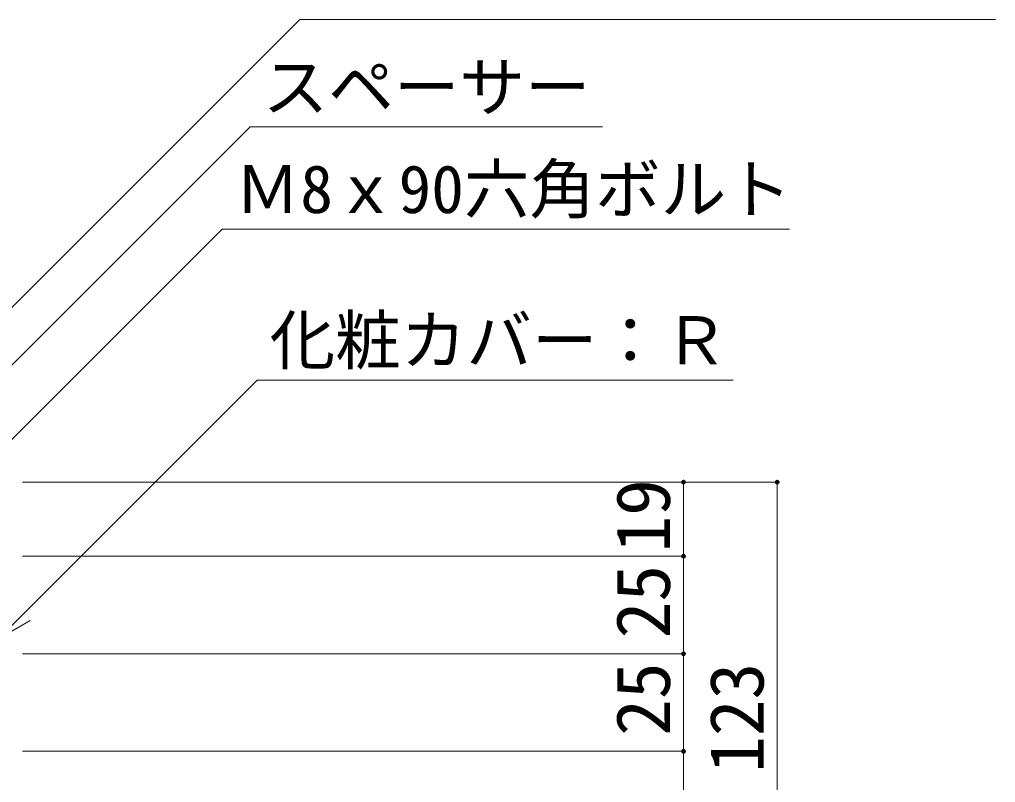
# Model space of a CAD drawing. Units: millimetres, scale not verified. Extents: x -9998 to 10002, y -6925 to 6925.
# Drawn here: x -971 to 592, y -4377 to -3154 of the extents above; entities that cross this region are included whole.
import ezdxf
from ezdxf.enums import TextEntityAlignment as Align

# ---------------------------------------------------------------- set-up
doc = ezdxf.new("R2010")
doc.units = ezdxf.units.MM
doc.header["$LTSCALE"] = 50
for name, color, linetype, lineweight in [('0-4_1-7', 7, 'Continuous', 9), ('0-5_1-8', 4, 'Continuous', 9), ('1-D_3-7', 7, 'Continuous', 9), ('2-9_3-8', 3, 'Continuous', 9)]:
    doc.layers.add(name, color=color, linetype=linetype, lineweight=lineweight)
doc.styles.add('ＭＳ ゴシック', font='')
doc.styles.get('ＭＳ ゴシック').set_extended_font_data('MS Gothic')

msp = doc.modelspace()

# ---------------------------------------------------------------- linework, layer by layer
at = {"layer": '1-D_3-7', "color": 3}
for p, q in [((92.15, -3895.55), (-966.28, -3895.55)), ((242.15, -3895.55), (-966.28, -3895.55)), ((92.15, -3895.55), (92.15, -4014.3)), ((242.15, -3895.55), (242.15, -4664.3)), ((92.15, -4014.3), (-966.28, -4014.3)), ((92.15, -4014.3), (92.15, -4170.55)), ((92.15, -4170.55), (-966.28, -4170.55)), ((92.15, -4170.55), (92.15, -4326.8)), ((92.15, -4326.8), (-966.28, -4326.8)), ((92.15, -4326.8), (92.15, -4664.3))]:
    msp.add_line(p, q, dxfattribs=at)
at = {"layer": '1-D_3-7'}
for points in [[(88.4, -3895.55), (92.15, -3891.8), (92.15, -3895.55)], [(88.41, -3895.32), (92.15, -3891.8), (88.4, -3895.55)], [(88.4, -3895.55), (92.15, -3895.55), (88.43, -3896.02)], [(88.47, -3894.85), (92.15, -3891.8), (88.41, -3895.32)], [(88.43, -3896.02), (92.15, -3895.55), (88.52, -3896.49)], [(88.59, -3894.39), (92.15, -3891.8), (88.47, -3894.85)], [(88.52, -3896.49), (92.15, -3895.55), (88.67, -3896.93)], [(88.76, -3893.96), (92.15, -3891.8), (88.59, -3894.39)], [(88.67, -3896.93), (92.15, -3895.55), (88.87, -3897.36)], [(88.99, -3893.54), (92.15, -3891.8), (88.76, -3893.96)], [(88.87, -3897.36), (92.15, -3895.55), (89.12, -3897.76)], [(89.26, -3893.16), (92.15, -3891.8), (88.99, -3893.54)], [(89.12, -3897.76), (92.15, -3895.55), (89.42, -3898.12)], [(89.59, -3892.82), (92.15, -3891.8), (89.26, -3893.16)], [(89.42, -3898.12), (92.15, -3895.55), (89.76, -3898.44)], [(89.95, -3892.52), (92.15, -3891.8), (89.59, -3892.82)], [(89.76, -3898.44), (92.15, -3895.55), (90.14, -3898.72)], [(90.35, -3892.27), (92.15, -3891.8), (89.95, -3892.52)], [(90.14, -3898.72), (92.15, -3895.55), (90.56, -3898.95)], [(90.77, -3892.07), (92.15, -3891.8), (90.35, -3892.27)], [(90.56, -3898.95), (92.15, -3895.55), (90.99, -3899.12)], [(91.22, -3891.92), (92.15, -3891.8), (90.77, -3892.07)], [(90.99, -3899.12), (92.15, -3895.55), (91.45, -3899.24)], [(91.68, -3891.83), (92.15, -3891.8), (91.22, -3891.92)], [(91.45, -3899.24), (92.15, -3895.55), (91.92, -3899.3)], [(91.92, -3899.3), (92.15, -3895.55), (92.15, -3899.3)], [(92.15, -3891.8), (95.87, -3895.08), (92.15, -3895.55)], [(92.15, -3891.8), (95.78, -3894.62), (95.87, -3895.08)], [(92.15, -3891.8), (95.64, -3894.17), (95.78, -3894.62)], [(92.15, -3891.8), (95.44, -3893.75), (95.64, -3894.17)], [(92.15, -3891.8), (95.19, -3893.35), (95.44, -3893.75)], [(92.15, -3891.8), (94.89, -3892.99), (95.19, -3893.35)], [(92.15, -3891.8), (94.54, -3892.66), (94.89, -3892.99)], [(92.15, -3891.8), (94.16, -3892.39), (94.54, -3892.66)], [(92.15, -3891.8), (93.75, -3892.16), (94.16, -3892.39)], [(92.15, -3891.8), (93.31, -3891.99), (93.75, -3892.16)], [(92.15, -3891.8), (92.85, -3891.87), (93.31, -3891.99)], [(92.15, -3891.8), (92.39, -3891.81), (92.85, -3891.87)], [(92.15, -3895.55), (95.87, -3895.08), (95.9, -3895.55)], [(92.15, -3895.55), (92.62, -3899.27), (92.15, -3899.3)], [(92.15, -3895.55), (93.08, -3899.18), (92.62, -3899.27)], [(92.15, -3895.55), (93.53, -3899.04), (93.08, -3899.18)], [(92.15, -3895.55), (93.96, -3898.84), (93.53, -3899.04)], [(92.15, -3895.55), (94.36, -3898.59), (93.96, -3898.84)], [(92.15, -3895.55), (94.72, -3898.29), (94.36, -3898.59)], [(92.15, -3895.55), (95.04, -3897.94), (94.72, -3898.29)], [(92.15, -3895.55), (95.32, -3897.56), (95.04, -3897.94)], [(92.15, -3895.55), (95.55, -3897.15), (95.32, -3897.56)], [(92.15, -3895.55), (95.72, -3896.71), (95.55, -3897.15)], [(92.15, -3895.55), (95.84, -3896.26), (95.72, -3896.71)], [(92.15, -3895.55), (95.89, -3895.79), (95.84, -3896.26)], [(92.15, -3895.55), (95.9, -3895.55), (95.89, -3895.79)], [(238.4, -3895.55), (242.15, -3891.8), (242.15, -3895.55)], [(238.41, -3895.32), (242.15, -3891.8), (238.4, -3895.55)], [(238.4, -3895.55), (242.15, -3895.55), (238.43, -3896.02)], [(238.47, -3894.85), (242.15, -3891.8), (238.41, -3895.32)], [(238.43, -3896.02), (242.15, -3895.55), (238.52, -3896.49)], [(238.59, -3894.39), (242.15, -3891.8), (238.47, -3894.85)], [(238.52, -3896.49), (242.15, -3895.55), (238.67, -3896.93)], [(238.76, -3893.96), (242.15, -3891.8), (238.59, -3894.39)], [(238.67, -3896.93), (242.15, -3895.55), (238.87, -3897.36)], [(238.99, -3893.54), (242.15, -3891.8), (238.76, -3893.96)], [(238.87, -3897.36), (242.15, -3895.55), (239.12, -3897.76)], [(239.26, -3893.16), (242.15, -3891.8), (238.99, -3893.54)], [(239.12, -3897.76), (242.15, -3895.55), (239.42, -3898.12)], [(239.59, -3892.82), (242.15, -3891.8), (239.26, -3893.16)], [(239.42, -3898.12), (242.15, -3895.55), (239.76, -3898.44)], [(239.95, -3892.52), (242.15, -3891.8), (239.59, -3892.82)], [(239.76, -3898.44), (242.15, -3895.55), (240.14, -3898.72)], [(240.35, -3892.27), (242.15, -3891.8), (239.95, -3892.52)], [(240.14, -3898.72), (242.15, -3895.55), (240.56, -3898.95)], [(240.77, -3892.07), (242.15, -3891.8), (240.35, -3892.27)], [(240.56, -3898.95), (242.15, -3895.55), (240.99, -3899.12)], [(241.22, -3891.92), (242.15, -3891.8), (240.77, -3892.07)], [(240.99, -3899.12), (242.15, -3895.55), (241.45, -3899.24)], [(241.68, -3891.83), (242.15, -3891.8), (241.22, -3891.92)], [(241.45, -3899.24), (242.15, -3895.55), (241.92, -3899.3)], [(241.92, -3899.3), (242.15, -3895.55), (242.15, -3899.3)], [(242.15, -3891.8), (245.87, -3895.08), (242.15, -3895.55)], [(242.15, -3891.8), (245.78, -3894.62), (245.87, -3895.08)], [(242.15, -3891.8), (245.64, -3894.17), (245.78, -3894.62)], [(242.15, -3891.8), (245.44, -3893.75), (245.64, -3894.17)], [(242.15, -3891.8), (245.19, -3893.35), (245.44, -3893.75)], [(242.15, -3891.8), (244.89, -3892.99), (245.19, -3893.35)], [(242.15, -3891.8), (244.54, -3892.66), (244.89, -3892.99)], [(242.15, -3891.8), (244.16, -3892.39), (244.54, -3892.66)], [(242.15, -3891.8), (243.75, -3892.16), (244.16, -3892.39)], [(242.15, -3891.8), (243.31, -3891.99), (243.75, -3892.16)], [(242.15, -3891.8), (242.85, -3891.87), (243.31, -3891.99)], [(242.15, -3891.8), (242.39, -3891.81), (242.85, -3891.87)], [(242.15, -3895.55), (245.87, -3895.08), (245.9, -3895.55)], [(242.15, -3895.55), (242.62, -3899.27), (242.15, -3899.3)], [(242.15, -3895.55), (243.08, -3899.18), (242.62, -3899.27)], [(242.15, -3895.55), (243.53, -3899.04), (243.08, -3899.18)], [(242.15, -3895.55), (243.96, -3898.84), (243.53, -3899.04)], [(242.15, -3895.55), (244.36, -3898.59), (243.96, -3898.84)], [(242.15, -3895.55), (244.72, -3898.29), (244.36, -3898.59)], [(242.15, -3895.55), (245.04, -3897.94), (244.72, -3898.29)], [(242.15, -3895.55), (245.32, -3897.56), (245.04, -3897.94)], [(242.15, -3895.55), (245.55, -3897.15), (245.32, -3897.56)], [(242.15, -3895.55), (245.72, -3896.71), (245.55, -3897.15)], [(242.15, -3895.55), (245.84, -3896.26), (245.72, -3896.71)], [(242.15, -3895.55), (245.89, -3895.79), (245.84, -3896.26)], [(242.15, -3895.55), (245.9, -3895.55), (245.89, -3895.79)], [(88.4, -4014.3), (92.15, -4010.55), (92.15, -4014.3)], [(88.41, -4014.07), (92.15, -4010.55), (88.4, -4014.3)], [(88.4, -4014.3), (92.15, -4014.3), (88.43, -4014.77)], [(88.47, -4013.6), (92.15, -4010.55), (88.41, -4014.07)], [(88.43, -4014.77), (92.15, -4014.3), (88.52, -4015.24)], [(88.59, -4013.14), (92.15, -4010.55), (88.47, -4013.6)], [(88.52, -4015.24), (92.15, -4014.3), (88.67, -4015.68)], [(88.76, -4012.71), (92.15, -4010.55), (88.59, -4013.14)], [(88.67, -4015.68), (92.15, -4014.3), (88.87, -4016.11)], [(88.99, -4012.29), (92.15, -4010.55), (88.76, -4012.71)], [(88.87, -4016.11), (92.15, -4014.3), (89.12, -4016.51)], [(89.26, -4011.91), (92.15, -4010.55), (88.99, -4012.29)], [(89.12, -4016.51), (92.15, -4014.3), (89.42, -4016.87)], [(89.59, -4011.57), (92.15, -4010.55), (89.26, -4011.91)], [(89.42, -4016.87), (92.15, -4014.3), (89.76, -4017.19)], [(89.95, -4011.27), (92.15, -4010.55), (89.59, -4011.57)], [(89.76, -4017.19), (92.15, -4014.3), (90.14, -4017.47)], [(90.35, -4011.02), (92.15, -4010.55), (89.95, -4011.27)], [(90.14, -4017.47), (92.15, -4014.3), (90.56, -4017.7)], [(90.77, -4010.82), (92.15, -4010.55), (90.35, -4011.02)], [(90.56, -4017.7), (92.15, -4014.3), (90.99, -4017.87)], [(91.22, -4010.67), (92.15, -4010.55), (90.77, -4010.82)], [(90.99, -4017.87), (92.15, -4014.3), (91.45, -4017.99)], [(91.68, -4010.58), (92.15, -4010.55), (91.22, -4010.67)], [(91.45, -4017.99), (92.15, -4014.3), (91.92, -4018.05)], [(91.92, -4018.05), (92.15, -4014.3), (92.15, -4018.05)], [(92.15, -4010.55), (95.87, -4013.83), (92.15, -4014.3)], [(92.15, -4010.55), (95.78, -4013.37), (95.87, -4013.83)], [(92.15, -4010.55), (95.64, -4012.92), (95.78, -4013.37)], [(92.15, -4010.55), (95.44, -4012.5), (95.64, -4012.92)], [(92.15, -4010.55), (95.19, -4012.1), (95.44, -4012.5)], [(92.15, -4010.55), (94.89, -4011.74), (95.19, -4012.1)], [(92.15, -4010.55), (94.54, -4011.41), (94.89, -4011.74)], [(92.15, -4010.55), (94.16, -4011.14), (94.54, -4011.41)], [(92.15, -4010.55), (93.75, -4010.91), (94.16, -4011.14)], [(92.15, -4010.55), (93.31, -4010.74), (93.75, -4010.91)], [(92.15, -4010.55), (92.85, -4010.62), (93.31, -4010.74)], [(92.15, -4010.55), (92.39, -4010.56), (92.85, -4010.62)], [(92.15, -4014.3), (95.87, -4013.83), (95.9, -4014.3)], [(92.15, -4014.3), (92.62, -4018.02), (92.15, -4018.05)], [(92.15, -4014.3), (93.08, -4017.93), (92.62, -4018.02)], [(92.15, -4014.3), (93.53, -4017.79), (93.08, -4017.93)], [(92.15, -4014.3), (93.96, -4017.59), (93.53, -4017.79)], [(92.15, -4014.3), (94.36, -4017.34), (93.96, -4017.59)], [(92.15, -4014.3), (94.72, -4017.04), (94.36, -4017.34)], [(92.15, -4014.3), (95.04, -4016.69), (94.72, -4017.04)], [(92.15, -4014.3), (95.32, -4016.31), (95.04, -4016.69)], [(92.15, -4014.3), (95.55, -4015.9), (95.32, -4016.31)], [(92.15, -4014.3), (95.72, -4015.46), (95.55, -4015.9)], [(92.15, -4014.3), (95.84, -4015.01), (95.72, -4015.46)], [(92.15, -4014.3), (95.89, -4014.54), (95.84, -4015.01)], [(92.15, -4014.3), (95.9, -4014.3), (95.89, -4014.54)], [(88.4, -4170.55), (92.15, -4166.8), (92.15, -4170.55)], [(88.41, -4170.32), (92.15, -4166.8), (88.4, -4170.55)], [(88.4, -4170.55), (92.15, -4170.55), (88.43, -4171.02)], [(88.47, -4169.85), (92.15, -4166.8), (88.41, -4170.32)], [(88.43, -4171.02), (92.15, -4170.55), (88.52, -4171.49)], [(88.59, -4169.39), (92.15, -4166.8), (88.47, -4169.85)], [(88.52, -4171.49), (92.15, -4170.55), (88.67, -4171.93)], [(88.76, -4168.96), (92.15, -4166.8), (88.59, -4169.39)], [(88.67, -4171.93), (92.15, -4170.55), (88.87, -4172.36)], [(88.99, -4168.54), (92.15, -4166.8), (88.76, -4168.96)], [(88.87, -4172.36), (92.15, -4170.55), (89.12, -4172.76)], [(89.26, -4168.16), (92.15, -4166.8), (88.99, -4168.54)], [(89.12, -4172.76), (92.15, -4170.55), (89.42, -4173.12)], [(89.59, -4167.82), (92.15, -4166.8), (89.26, -4168.16)], [(89.42, -4173.12), (92.15, -4170.55), (89.76, -4173.44)], [(89.95, -4167.52), (92.15, -4166.8), (89.59, -4167.82)], [(89.76, -4173.44), (92.15, -4170.55), (90.14, -4173.72)], [(90.35, -4167.27), (92.15, -4166.8), (89.95, -4167.52)], [(90.14, -4173.72), (92.15, -4170.55), (90.56, -4173.95)], [(90.77, -4167.07), (92.15, -4166.8), (90.35, -4167.27)], [(90.56, -4173.95), (92.15, -4170.55), (90.99, -4174.12)], [(91.22, -4166.92), (92.15, -4166.8), (90.77, -4167.07)], [(90.99, -4174.12), (92.15, -4170.55), (91.45, -4174.24)], [(91.68, -4166.83), (92.15, -4166.8), (91.22, -4166.92)], [(91.45, -4174.24), (92.15, -4170.55), (91.92, -4174.3)], [(91.92, -4174.3), (92.15, -4170.55), (92.15, -4174.3)], [(92.15, -4166.8), (95.87, -4170.08), (92.15, -4170.55)], [(92.15, -4166.8), (95.78, -4169.62), (95.87, -4170.08)], [(92.15, -4166.8), (95.64, -4169.17), (95.78, -4169.62)], [(92.15, -4166.8), (95.44, -4168.75), (95.64, -4169.17)], [(92.15, -4166.8), (95.19, -4168.35), (95.44, -4168.75)], [(92.15, -4166.8), (94.89, -4167.99), (95.19, -4168.35)], [(92.15, -4166.8), (94.54, -4167.66), (94.89, -4167.99)], [(92.15, -4166.8), (94.16, -4167.39), (94.54, -4167.66)], [(92.15, -4166.8), (93.75, -4167.16), (94.16, -4167.39)], [(92.15, -4166.8), (93.31, -4166.99), (93.75, -4167.16)], [(92.15, -4166.8), (92.85, -4166.87), (93.31, -4166.99)], [(92.15, -4166.8), (92.39, -4166.81), (92.85, -4166.87)], [(92.15, -4170.55), (95.87, -4170.08), (95.9, -4170.55)], [(92.15, -4170.55), (92.62, -4174.27), (92.15, -4174.3)], [(92.15, -4170.55), (93.08, -4174.18), (92.62, -4174.27)], [(92.15, -4170.55), (93.53, -4174.04), (93.08, -4174.18)], [(92.15, -4170.55), (93.96, -4173.84), (93.53, -4174.04)], [(92.15, -4170.55), (94.36, -4173.59), (93.96, -4173.84)], [(92.15, -4170.55), (94.72, -4173.29), (94.36, -4173.59)], [(92.15, -4170.55), (95.04, -4172.94), (94.72, -4173.29)], [(92.15, -4170.55), (95.32, -4172.56), (95.04, -4172.94)], [(92.15, -4170.55), (95.55, -4172.15), (95.32, -4172.56)], [(92.15, -4170.55), (95.72, -4171.71), (95.55, -4172.15)], [(92.15, -4170.55), (95.84, -4171.26), (95.72, -4171.71)], [(92.15, -4170.55), (95.89, -4170.79), (95.84, -4171.26)], [(92.15, -4170.55), (95.9, -4170.55), (95.89, -4170.79)], [(88.4, -4326.8), (92.15, -4323.05), (92.15, -4326.8)], [(88.41, -4326.57), (92.15, -4323.05), (88.4, -4326.8)], [(88.4, -4326.8), (92.15, -4326.8), (88.43, -4327.27)], [(88.47, -4326.1), (92.15, -4323.05), (88.41, -4326.57)], [(88.43, -4327.27), (92.15, -4326.8), (88.52, -4327.74)], [(88.59, -4325.64), (92.15, -4323.05), (88.47, -4326.1)], [(88.52, -4327.74), (92.15, -4326.8), (88.67, -4328.18)], [(88.76, -4325.21), (92.15, -4323.05), (88.59, -4325.64)], [(88.67, -4328.18), (92.15, -4326.8), (88.87, -4328.61)], [(88.99, -4324.79), (92.15, -4323.05), (88.76, -4325.21)], [(88.87, -4328.61), (92.15, -4326.8), (89.12, -4329.01)], [(89.26, -4324.41), (92.15, -4323.05), (88.99, -4324.79)], [(89.12, -4329.01), (92.15, -4326.8), (89.42, -4329.37)], [(89.59, -4324.07), (92.15, -4323.05), (89.26, -4324.41)], [(89.42, -4329.37), (92.15, -4326.8), (89.76, -4329.69)], [(89.95, -4323.77), (92.15, -4323.05), (89.59, -4324.07)], [(89.76, -4329.69), (92.15, -4326.8), (90.14, -4329.97)], [(90.35, -4323.52), (92.15, -4323.05), (89.95, -4323.77)], [(90.14, -4329.97), (92.15, -4326.8), (90.56, -4330.2)], [(90.77, -4323.32), (92.15, -4323.05), (90.35, -4323.52)], [(90.56, -4330.2), (92.15, -4326.8), (90.99, -4330.37)], [(91.22, -4323.17), (92.15, -4323.05), (90.77, -4323.32)], [(90.99, -4330.37), (92.15, -4326.8), (91.45, -4330.49)], [(91.68, -4323.08), (92.15, -4323.05), (91.22, -4323.17)], [(91.45, -4330.49), (92.15, -4326.8), (91.92, -4330.55)], [(91.92, -4330.55), (92.15, -4326.8), (92.15, -4330.55)], [(92.15, -4323.05), (95.87, -4326.33), (92.15, -4326.8)], [(92.15, -4323.05), (95.78, -4325.87), (95.87, -4326.33)], [(92.15, -4323.05), (95.64, -4325.42), (95.78, -4325.87)], [(92.15, -4323.05), (95.44, -4325), (95.64, -4325.42)], [(92.15, -4323.05), (95.19, -4324.6), (95.44, -4325)], [(92.15, -4323.05), (94.89, -4324.24), (95.19, -4324.6)], [(92.15, -4323.05), (94.54, -4323.91), (94.89, -4324.24)], [(92.15, -4323.05), (94.16, -4323.64), (94.54, -4323.91)], [(92.15, -4323.05), (93.75, -4323.41), (94.16, -4323.64)], [(92.15, -4323.05), (93.31, -4323.24), (93.75, -4323.41)], [(92.15, -4323.05), (92.85, -4323.12), (93.31, -4323.24)], [(92.15, -4323.05), (92.39, -4323.06), (92.85, -4323.12)], [(92.15, -4326.8), (95.87, -4326.33), (95.9, -4326.8)], [(92.15, -4326.8), (92.62, -4330.52), (92.15, -4330.55)], [(92.15, -4326.8), (93.08, -4330.43), (92.62, -4330.52)], [(92.15, -4326.8), (93.53, -4330.29), (93.08, -4330.43)], [(92.15, -4326.8), (93.96, -4330.09), (93.53, -4330.29)], [(92.15, -4326.8), (94.36, -4329.84), (93.96, -4330.09)], [(92.15, -4326.8), (94.72, -4329.54), (94.36, -4329.84)], [(92.15, -4326.8), (95.04, -4329.19), (94.72, -4329.54)], [(92.15, -4326.8), (95.32, -4328.81), (95.04, -4329.19)], [(92.15, -4326.8), (95.55, -4328.4), (95.32, -4328.81)], [(92.15, -4326.8), (95.72, -4327.96), (95.55, -4328.4)], [(92.15, -4326.8), (95.84, -4327.51), (95.72, -4327.96)], [(92.15, -4326.8), (95.89, -4327.04), (95.84, -4327.51)], [(92.15, -4326.8), (95.9, -4326.8), (95.89, -4327.04)]]:
    msp.add_solid(points, dxfattribs=at)
at = {"layer": '2-9_3-8'}
for p, q in [((-1241.14, -3873.02), (-522.4, -3154.28)), ((-522.4, -3154.28), (591.66, -3154.28)), ((-1383.27, -4108.05), (-601.72, -3326.5)), ((-601.72, -3326.5), (-37.6, -3326.5)), ((-1327.65, -4171.06), (-646.56, -3489.97)), ((-646.56, -3489.97), (261.82, -3489.97)), ((-1005.82, -4147.4), (-590.66, -3732.24)), ((-590.66, -3732.24), (171.58, -3732.24)), ((-1005.82, -4147.4), (-953.86, -4117.4))]:
    msp.add_line(p, q, dxfattribs=at)

# ---------------------------------------------------------------- texts
at = {"layer": '0-4_1-7', "color": 4, "style": 'ＭＳ ゴシック'}
for s, p in [('19', (96.36, -4008.37)), ('25', (96.36, -4145.87)), ('25', (96.36, -4302.12)), ('123', (246.36, -4361.49))]:
    msp.add_text(s, height=86.51, rotation=90, dxfattribs=at).set_placement(p, align=Align.BOTTOM_LEFT)
at = {"layer": '0-5_1-8', "style": 'ＭＳ ゴシック'}
for s, p in [('スペーサー', (-581.72, -3324.03)), ('Ｍ8ｘ90六角ボルト', (-626.56, -3487.5)), ('化粧カバー：Ｒ', (-570.66, -3729.76))]:
    msp.add_text(s, height=76.98, dxfattribs=at).set_placement(p, align=Align.BOTTOM_LEFT)

doc.saveas('drawing.dxf')
